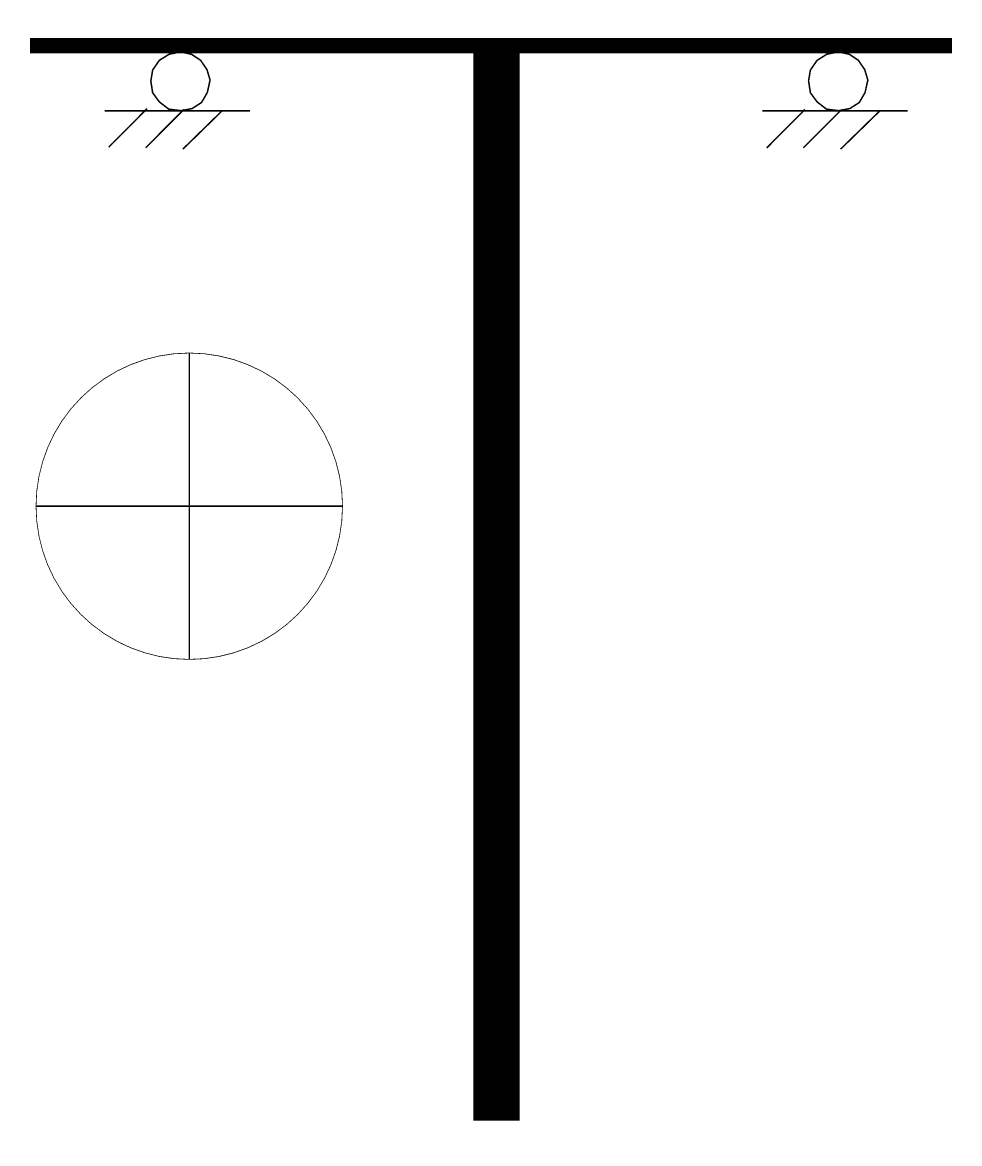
# Model space of a CAD drawing. Extents: x 5.41 to 11.51, y -0.15 to 7.15.
import ezdxf

# ---------------------------------------------------------------- set-up
doc = ezdxf.new("R2010")
doc.units = 0
doc.header["$MEASUREMENT"] = 0
doc.layers.get('0').update_dxf_attribs({"linetype": 'CONTINUOUS'})

msp = doc.modelspace()

# ---------------------------------------------------------------- linework, layer by layer
for points, const_width in [([(8.5, 7), (8.5, 0)], 0.3), ([(5.464, 6.9995), (11.464, 6.9995)], 0.1), ([(5.9497, 6.5742), (6.8949, 6.5742)], 0.01), ([(6.2251, 6.5884), (5.9759, 6.3378)], 0.01), ([(6.4653, 6.5837), (6.2157, 6.3332)], 0.01), ([(6.7135, 6.5742), (6.4582, 6.3249)], 0.01), ([(10.2311, 6.5742), (11.1764, 6.5742)], 0.01), ([(10.508, 6.5837), (10.2588, 6.3332)], 0.01), ([(10.7467, 6.5837), (10.4972, 6.3332)], 0.01), ([(10.9949, 6.5742), (10.7396, 6.3249)], 0.01), ([(6.5, 3), (6.5, 5)], 0.01), ([(5.5, 4), (7.5, 4)], 0.01)]:
    msp.add_lwpolyline(points, dxfattribs=dict(const_width=const_width))
at = {"const_width": 0.01}
for points in [[(6.2498, 6.7689), (6.2616, 6.6919), (6.3051, 6.6326), (6.3664, 6.5852), (6.4455, 6.5754), (6.5187, 6.5892), (6.58, 6.6287), (6.6176, 6.6938), (6.6354, 6.7748), (6.6156, 6.8419), (6.5741, 6.9031), (6.5147, 6.9426), (6.4436, 6.9584), (6.3684, 6.9426), (6.3051, 6.9031), (6.2616, 6.8399)], [(10.5312, 6.7689), (10.5431, 6.6919), (10.5866, 6.6326), (10.6479, 6.5852), (10.727, 6.5754), (10.8001, 6.5892), (10.8614, 6.6287), (10.899, 6.6938), (10.9168, 6.7748), (10.897, 6.8419), (10.8555, 6.9031), (10.7962, 6.9426), (10.725, 6.9584), (10.6498, 6.9426), (10.5866, 6.9031), (10.5431, 6.8399)]]:
    msp.add_lwpolyline(points, close=True, dxfattribs=at)
at = {"const_width": 0.005}
msp.add_lwpolyline([(5.5025, 4, 1), (7.4975, 4, 1)], format="xyb", close=True, dxfattribs=at)

doc.saveas('drawing.dxf')
